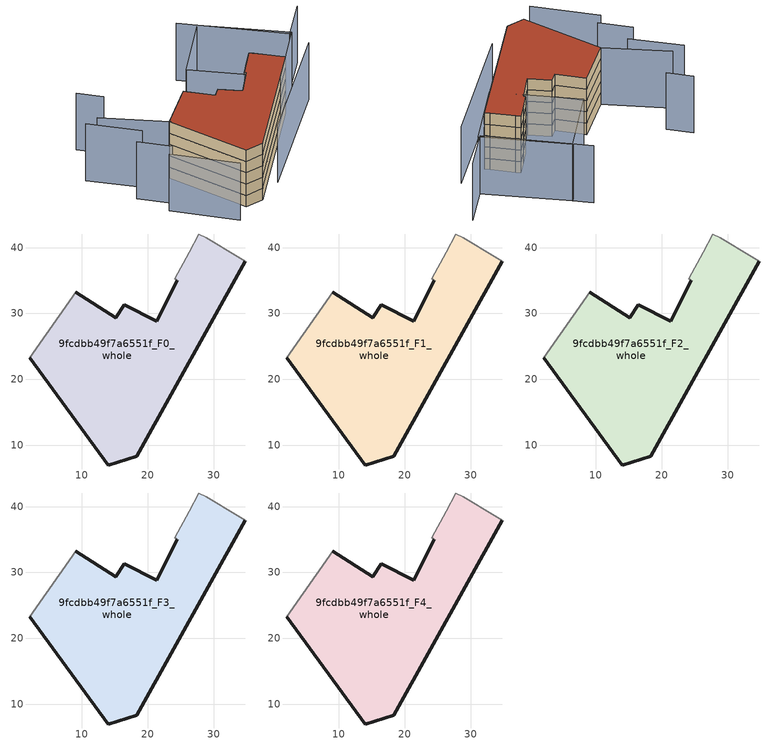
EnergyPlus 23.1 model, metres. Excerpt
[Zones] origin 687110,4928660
9fcdbb49f7a6551f_F0_whole
 floor ground (EU_floor_Construction): 33.65,38.61 34.81,37.9 18.3,8.31 13.97,7 2.07,23.29 9.06,33.22 15.14,29.32 16.4,31.29 21.35,28.81 24.48,35.03 24.12,35.26 26.28,39.31 27.74,42.06 28.84,41.46 z0
 wall outside (EU_wall_Construction): 2.07,23.29 13.97,7 18.3,8.31 34.81,37.9 / 24.48,35.03 21.35,28.81 16.4,31.29 15.14,29.32 9.06,33.22 z0:3
 wall adiabatic (EU_wall_Construction): 34.81,37.9 33.65,38.61 28.84,41.46 27.74,42.06 26.28,39.31 24.12,35.26 24.48,35.03 / 9.06,33.22 2.07,23.29 z0:3
9fcdbb49f7a6551f_F1_whole
 floor to 9fcdbb49f7a6551f_F0_whole (EU_floor_Construction): 33.65,38.61 34.81,37.9 18.3,8.31 13.97,7 2.07,23.29 9.06,33.22 15.14,29.32 16.4,31.29 21.35,28.81 24.48,35.03 24.12,35.26 26.28,39.31 27.74,42.06 28.84,41.46 z3
 wall outside (EU_wall_Construction): 2.07,23.29 13.97,7 18.3,8.31 34.81,37.9 / 24.48,35.03 21.35,28.81 16.4,31.29 15.14,29.32 9.06,33.22 z3:6
 wall adiabatic (EU_wall_Construction): 34.81,37.9 33.65,38.61 28.84,41.46 27.74,42.06 26.28,39.31 24.12,35.26 24.48,35.03 / 9.06,33.22 2.07,23.29 z3:6
9fcdbb49f7a6551f_F2_whole
 floor to 9fcdbb49f7a6551f_F1_whole (EU_floor_Construction): 33.65,38.61 34.81,37.9 18.3,8.31 13.97,7 2.07,23.29 9.06,33.22 15.14,29.32 16.4,31.29 21.35,28.81 24.48,35.03 24.12,35.26 26.28,39.31 27.74,42.06 28.84,41.46 z6
 wall outside (EU_wall_Construction): 2.07,23.29 13.97,7 18.3,8.31 34.81,37.9 / 24.48,35.03 21.35,28.81 16.4,31.29 15.14,29.32 9.06,33.22 z6:9
 wall adiabatic (EU_wall_Construction): 34.81,37.9 33.65,38.61 28.84,41.46 27.74,42.06 26.28,39.31 24.12,35.26 24.48,35.03 / 9.06,33.22 2.07,23.29 z6:9
9fcdbb49f7a6551f_F3_whole
 floor to 9fcdbb49f7a6551f_F2_whole (EU_floor_Construction): 33.65,38.61 34.81,37.9 18.3,8.31 13.97,7 2.07,23.29 9.06,33.22 15.14,29.32 16.4,31.29 21.35,28.81 24.48,35.03 24.12,35.26 26.28,39.31 27.74,42.06 28.84,41.46 z9
 wall outside (EU_wall_Construction): 2.07,23.29 13.97,7 18.3,8.31 34.81,37.9 / 24.48,35.03 21.35,28.81 16.4,31.29 15.14,29.32 9.06,33.22 z9:12
 wall adiabatic (EU_wall_Construction): 34.81,37.9 33.65,38.61 28.84,41.46 27.74,42.06 26.28,39.31 24.12,35.26 24.48,35.03 / 9.06,33.22 2.07,23.29 z9:12
9fcdbb49f7a6551f_F4_whole
 floor to 9fcdbb49f7a6551f_F3_whole (EU_floor_Construction): 33.65,38.61 34.81,37.9 18.3,8.31 13.97,7 2.07,23.29 9.06,33.22 15.14,29.32 16.4,31.29 21.35,28.81 24.48,35.03 24.12,35.26 26.28,39.31 27.74,42.06 28.84,41.46 z12
 wall outside (EU_wall_Construction): 2.07,23.29 13.97,7 18.3,8.31 34.81,37.9 / 24.48,35.03 21.35,28.81 16.4,31.29 15.14,29.32 9.06,33.22 z12:15
 wall adiabatic (EU_wall_Construction): 34.81,37.9 33.65,38.61 28.84,41.46 27.74,42.06 26.28,39.31 24.12,35.26 24.48,35.03 / 9.06,33.22 2.07,23.29 z12:15
 roof outside (EU_roof_Construction): 18.3,8.31 34.81,37.9 33.65,38.61 28.84,41.46 27.74,42.06 26.28,39.31 24.12,35.26 24.48,35.03 21.35,28.81 16.4,31.29 15.14,29.32 9.06,33.22 2.07,23.29 13.97,7 z15
shading: -7.29,18.41 -0.64,14.09 / -2.3,11.53 10.99,2.69 / 23.71,13.45 41.37,41.19 / -15.31,28.91 -4.63,22.1 / -7.94,37.34 -12.98,40.8 / 4.28,22.21 -12.08,30.15 / 44.13,55.37 38.76,45.94 / 38.76,45.94 16.95,58.36 / 12.65,40.74 20.95,56.14 / 20.95,56.14 39.32,46.25 / 39.32,46.25 31.03,30.85 / 31.03,30.85 12.65,40.74 z0:15
[Building]
EU S2 Campaign: North Axis=0; Terrain=City; Solar Distribution=FullExterior
[Site:Location]
Bologna: Latitude=44.5; Longitude=11.25; Time Zone=1; Elevation=37
[SizingPeriod:WeatherFileDays]
AnnualSizingPeriod: Begin Month=1; Begin Day of Month=1; End Month=12; End Day of Month=31; Day of Week for Start Day=Monday; Use Weather File Daylight Saving Period=No; Use Weather File Rain and Snow Indicators=No
[MATERIAL]
EU_InternalMass_Material: Roughness=MediumRough; Thickness=0.1; Conductivity=1; Density=1800; Specific Heat=900; Thermal Absorptance=0.9; Solar Absorptance=0.7; Visible Absorptance=0.7
[MATERIAL:NOMASS] Roughness=MediumRough; Thermal Absorptance=0.9; Solar Absorptance=0.7; Visible Absorptance=0.7
Name | Thermal Resistance
EU_wall_NoMass | 0.905828
EU_roof_NoMass | 0.37593
EU_floor_NoMass | 0.67114
[CONSTRUCTION]
EU_wall_Construction: EU_wall_NoMass
EU_roof_Construction: EU_roof_NoMass
EU_floor_Construction: EU_floor_NoMass
EU_InternalMass_Construction: EU_InternalMass_Material
[ZONE] Type=1; Multiplier=1; Ceiling Height=autocalculate; Volume=1469.86; Floor Area=autocalculate; Part of Total Floor Area=Yes
9fcdbb49f7a6551f_F0_whole; 9fcdbb49f7a6551f_F1_whole; 9fcdbb49f7a6551f_F2_whole; 9fcdbb49f7a6551f_F3_whole; 9fcdbb49f7a6551f_F4_whole
[INTERNALMASS] Construction=EU_InternalMass_Construction; Surface Area=489.953
Name | Zone or ZoneList
9fcdbb49f7a6551f_F0_whole_EU_InternalMass | 9fcdbb49f7a6551f_F0_whole
9fcdbb49f7a6551f_F1_whole_EU_InternalMass | 9fcdbb49f7a6551f_F1_whole
9fcdbb49f7a6551f_F2_whole_EU_InternalMass | 9fcdbb49f7a6551f_F2_whole
9fcdbb49f7a6551f_F3_whole_EU_InternalMass | 9fcdbb49f7a6551f_F3_whole
9fcdbb49f7a6551f_F4_whole_EU_InternalMass | 9fcdbb49f7a6551f_F4_whole
[OTHEREQUIPMENT] Fuel Type=Electricity; Design Level Calculation Method=Watts/Area; Power per Zone Floor Area=1; Fraction Latent=0; Fraction Radiant=0; Fraction Lost=0; Carbon Dioxide Generation Rate=0; EndUse Subcategory=EU_Step8_InternalGains
Name | Zone or ZoneList or Space or SpaceList | Schedule
EU_Step8_InternalGain_9fcdbb49f7a6551f_F0_whole_f000 | 9fcdbb49f7a6551f_F0_whole | EU_Step8_GainSchedule_9fcdbb49f7a6551f_F0_whole_f000
EU_Step8_InternalGain_9fcdbb49f7a6551f_F1_whole_f000 | 9fcdbb49f7a6551f_F1_whole | EU_Step8_GainSchedule_9fcdbb49f7a6551f_F1_whole_f000
EU_Step8_InternalGain_9fcdbb49f7a6551f_F2_whole_f000 | 9fcdbb49f7a6551f_F2_whole | EU_Step8_GainSchedule_9fcdbb49f7a6551f_F2_whole_f000
EU_Step8_InternalGain_9fcdbb49f7a6551f_F3_whole_f000 | 9fcdbb49f7a6551f_F3_whole | EU_Step8_GainSchedule_9fcdbb49f7a6551f_F3_whole_f000
EU_Step8_InternalGain_9fcdbb49f7a6551f_F4_whole_f000 | 9fcdbb49f7a6551f_F4_whole | EU_Step8_GainSchedule_9fcdbb49f7a6551f_F4_whole_f000
[ZONEVENTILATION:DESIGNFLOWRATE] Schedule=EU_AlwaysOn; Design Flow Rate Calculation Method=AirChanges/Hour; Air Changes per Hour=0.73129; Ventilation Type=Natural; Fan Pressure Rise=0; Fan Total Efficiency=1; Constant Term Coefficient=1; Temperature Term Coefficient=0; Velocity Term Coefficient=0; Velocity Squared Term Coefficient=0; Minimum Indoor Temperature=-100; Maximum Indoor Temperature=100; Delta Temperature=-100; Minimum Outdoor Temperature=-100; Maximum Outdoor Temperature=100; Maximum Wind Speed=40
Name | Zone or ZoneList or Space or SpaceList
EU_ConstantAir_9fcdbb49f7a6551f_F0_whole | 9fcdbb49f7a6551f_F0_whole
EU_ConstantAir_9fcdbb49f7a6551f_F1_whole | 9fcdbb49f7a6551f_F1_whole
EU_ConstantAir_9fcdbb49f7a6551f_F2_whole | 9fcdbb49f7a6551f_F2_whole
EU_ConstantAir_9fcdbb49f7a6551f_F3_whole | 9fcdbb49f7a6551f_F3_whole
EU_ConstantAir_9fcdbb49f7a6551f_F4_whole | 9fcdbb49f7a6551f_F4_whole
[HVACTEMPLATE:THERMOSTAT] Constant Heating Setpoint=20; Constant Cooling Setpoint=50
EU_HeatOnly_9fcdbb49f7a6551f_F0_whole; EU_HeatOnly_9fcdbb49f7a6551f_F1_whole; EU_HeatOnly_9fcdbb49f7a6551f_F2_whole; EU_HeatOnly_9fcdbb49f7a6551f_F3_whole; EU_HeatOnly_9fcdbb49f7a6551f_F4_whole
[HVACTEMPLATE:ZONE:IDEALLOADSAIRSYSTEM] System Availability Schedule=EU_AlwaysOn; Maximum Heating Supply Air Temperature=50; Minimum Cooling Supply Air Temperature=13; Maximum Heating Supply Air Humidity Ratio=0.0156; Minimum Cooling Supply Air Humidity Ratio=0.0077; Heating Limit=NoLimit; Cooling Limit=NoLimit; Heating Availability Schedule=EU_AlwaysOn; Cooling Availability Schedule=EU_CoolingOff; Dehumidification Control Type=ConstantSensibleHeatRatio; Cooling Sensible Heat Ratio=0.7; Dehumidification Setpoint=60; Humidification Control Type=None; Humidification Setpoint=30; Outdoor Air Method=None; Outdoor Air Flow Rate per Person=0.00944; Outdoor Air Flow Rate per Zone Floor Area=0; Outdoor Air Flow Rate per Zone=0; Demand Controlled Ventilation Type=None; Outdoor Air Economizer Type=NoEconomizer; Heat Recovery Type=None; Sensible Heat Recovery Effectiveness=0.7; Latent Heat Recovery Effectiveness=0.65
Name | Template Thermostat
9fcdbb49f7a6551f_F0_whole | EU_HeatOnly_9fcdbb49f7a6551f_F0_whole
9fcdbb49f7a6551f_F1_whole | EU_HeatOnly_9fcdbb49f7a6551f_F1_whole
9fcdbb49f7a6551f_F2_whole | EU_HeatOnly_9fcdbb49f7a6551f_F2_whole
9fcdbb49f7a6551f_F3_whole | EU_HeatOnly_9fcdbb49f7a6551f_F3_whole
9fcdbb49f7a6551f_F4_whole | EU_HeatOnly_9fcdbb49f7a6551f_F4_whole
[SIZING:ZONE] Zone Cooling Design Supply Air Temperature Input Method=SupplyAirTemperature; Zone Cooling Design Supply Air Temperature=13; Zone Heating Design Supply Air Temperature Input Method=SupplyAirTemperature; Zone Heating Design Supply Air Temperature=50; Zone Cooling Design Supply Air Humidity Ratio=0.008; Zone Heating Design Supply Air Humidity Ratio=0.008; Cooling Design Air Flow Method=DesignDay; Cooling Design Air Flow Rate=0; Cooling Minimum Air Flow per Zone Floor Area=0.000762; Cooling Minimum Air Flow=0; Cooling Minimum Air Flow Fraction=0.2; Heating Design Air Flow Method=DesignDay; Heating Design Air Flow Rate=0; Heating Maximum Air Flow per Zone Floor Area=0.002032; Heating Maximum Air Flow=0.141576; Heating Maximum Air Flow Fraction=0.3; Account for Dedicated Outdoor Air System=No; Dedicated Outdoor Air System Control Strategy=NeutralSupplyAir; Dedicated Outdoor Air Low Setpoint Temperature for Design=autosize; Dedicated Outdoor Air High Setpoint Temperature for Design=autosize; Zone Load Sizing Method=Sensible Load Only No Latent Load; Zone Latent Cooling Design Supply Air Humidity Ratio Input Method=HumidityRatioDifference; Zone Cooling Design Supply Air Humidity Ratio Difference=0.005; Zone Latent Heating Design Supply Air Humidity Ratio Input Method=HumidityRatioDifference; Zone Humidification Design Supply Air Humidity Ratio Difference=0.005
9fcdbb49f7a6551f_F0_whole; 9fcdbb49f7a6551f_F1_whole; 9fcdbb49f7a6551f_F2_whole; 9fcdbb49f7a6551f_F3_whole; 9fcdbb49f7a6551f_F4_whole
[SCHEDULE:CONSTANT]
Name | Hourly Value
EU_AlwaysOn | 1
EU_CoolingOff | 0
[SCHEDULE:FILE] Column Number=1; Rows to Skip at Top=0; Number of Hours of Data=8760; Column Separator=Comma; Interpolate to Timestep=No; Minutes per Item=60; Adjust Schedule for Daylight Savings=Yes
Name | File
EU_Step8_GainSchedule_9fcdbb49f7a6551f_F0_whole_f000 | ../../schedules/9fcdbb49f7a6551f/9fcdbb49f7a6551f_F0_whole_f000_gain.csv
EU_Step8_GainSchedule_9fcdbb49f7a6551f_F1_whole_f000 | ../../schedules/9fcdbb49f7a6551f/9fcdbb49f7a6551f_F1_whole_f000_gain.csv
EU_Step8_GainSchedule_9fcdbb49f7a6551f_F2_whole_f000 | ../../schedules/9fcdbb49f7a6551f/9fcdbb49f7a6551f_F2_whole_f000_gain.csv
EU_Step8_GainSchedule_9fcdbb49f7a6551f_F3_whole_f000 | ../../schedules/9fcdbb49f7a6551f/9fcdbb49f7a6551f_F3_whole_f000_gain.csv
EU_Step8_GainSchedule_9fcdbb49f7a6551f_F4_whole_f000 | ../../schedules/9fcdbb49f7a6551f/9fcdbb49f7a6551f_F4_whole_f000_gain.csv
